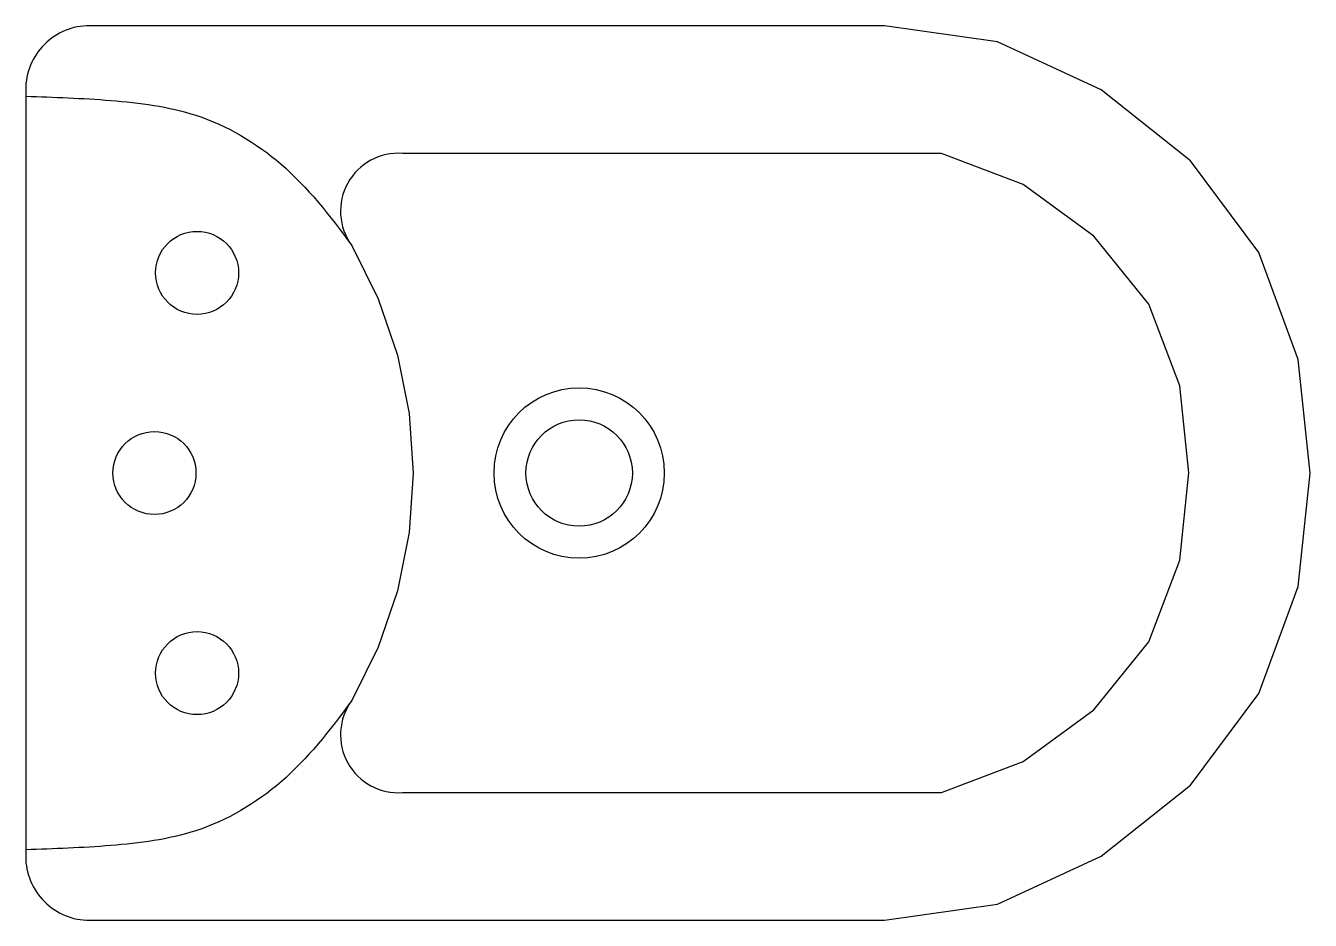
# Model space of a CAD drawing. Header units: millimetres. Extents: x -2986.672 to -2986.126, y 2973.159 to 2973.539.
import ezdxf

# ---------------------------------------------------------------- set-up
doc = ezdxf.new("R2010")
doc.units = ezdxf.units.MM
doc.header["$LTSCALE"] = 10
doc.layers.add('banheiro_louças', color=2, linetype='Continuous')

msp = doc.modelspace()

# ---------------------------------------------------------------- linework, layer by layer
at = {"layer": 'banheiro_louças'}
for points in [[(-2986.67152, 2973.3492), (-2986.67152, 2973.18644, 0.414214), (-2986.6444, 2973.15932), (-2986.30685, 2973.15932), (-2986.25884, 2973.16615), (-2986.21492, 2973.18657), (-2986.17694, 2973.2167), (-2986.14801, 2973.25554), (-2986.13126, 2973.30099), (-2986.12609, 2973.3492), (-2986.13126, 2973.39742), (-2986.14801, 2973.44287), (-2986.17694, 2973.48171), (-2986.21492, 2973.51184), (-2986.25884, 2973.53226), (-2986.30685, 2973.53909), (-2986.6444, 2973.53909, 0.414214), (-2986.67152, 2973.51197)], [(-2986.53311, 2973.44583), (-2986.52186, 2973.42318), (-2986.5137, 2973.39924), (-2986.50872, 2973.37444), (-2986.50703, 2973.3492), (-2986.50872, 2973.32397), (-2986.5137, 2973.29917), (-2986.52186, 2973.27523), (-2986.53311, 2973.25258, 0.63934), (-2986.51147, 2973.21355), (-2986.28262, 2973.21355), (-2986.24803, 2973.22678), (-2986.21797, 2973.24863), (-2986.19472, 2973.27756), (-2986.18153, 2973.31224), (-2986.17761, 2973.34921), (-2986.18153, 2973.38617), (-2986.19472, 2973.42086), (-2986.21797, 2973.44978), (-2986.24804, 2973.47163), (-2986.28262, 2973.48486), (-2986.51147, 2973.48486, 0.63934)]]:
    msp.add_lwpolyline(points, format="xyb", close=True, dxfattribs=at)
for centre in [(-2986.59876, 2973.43416), (-2986.61684, 2973.3492), (-2986.59876, 2973.26425)]:
    msp.add_circle(centre, 0.01762, dxfattribs=at)
at = {"layer": 'banheiro_louças', "color": 1}
for radius in [0.03615, 0.02259]:
    msp.add_circle((-2986.43653, 2973.3492), radius, dxfattribs=at)
at = {"layer": 'banheiro_louças'}
for points, knots in [([(-2986.6715, 2973.50917), (-2986.65947, 2973.50875), (-2986.63523, 2973.5079), (-2986.59688, 2973.50313), (-2986.56051, 2973.48161), (-2986.5425, 2973.45872), (-2986.53311, 2973.44583)], [0, 0, 0, 0, 40.03049, 80.638371, 126.779459, 175.900174, 175.900174, 175.900174, 175.900174]), ([(-2986.53311, 2973.25258), (-2986.5425, 2973.23969), (-2986.56051, 2973.2168), (-2986.59688, 2973.19528), (-2986.63523, 2973.19051), (-2986.65947, 2973.18966), (-2986.6715, 2973.18924)], [398.064338, 398.064338, 398.064338, 398.064338, 447.185053, 493.326141, 533.934022, 573.964486, 573.964486, 573.964486, 573.964486])]:
    msp.add_open_spline(points, degree=3, knots=knots, dxfattribs=at)

doc.saveas('drawing.dxf')
